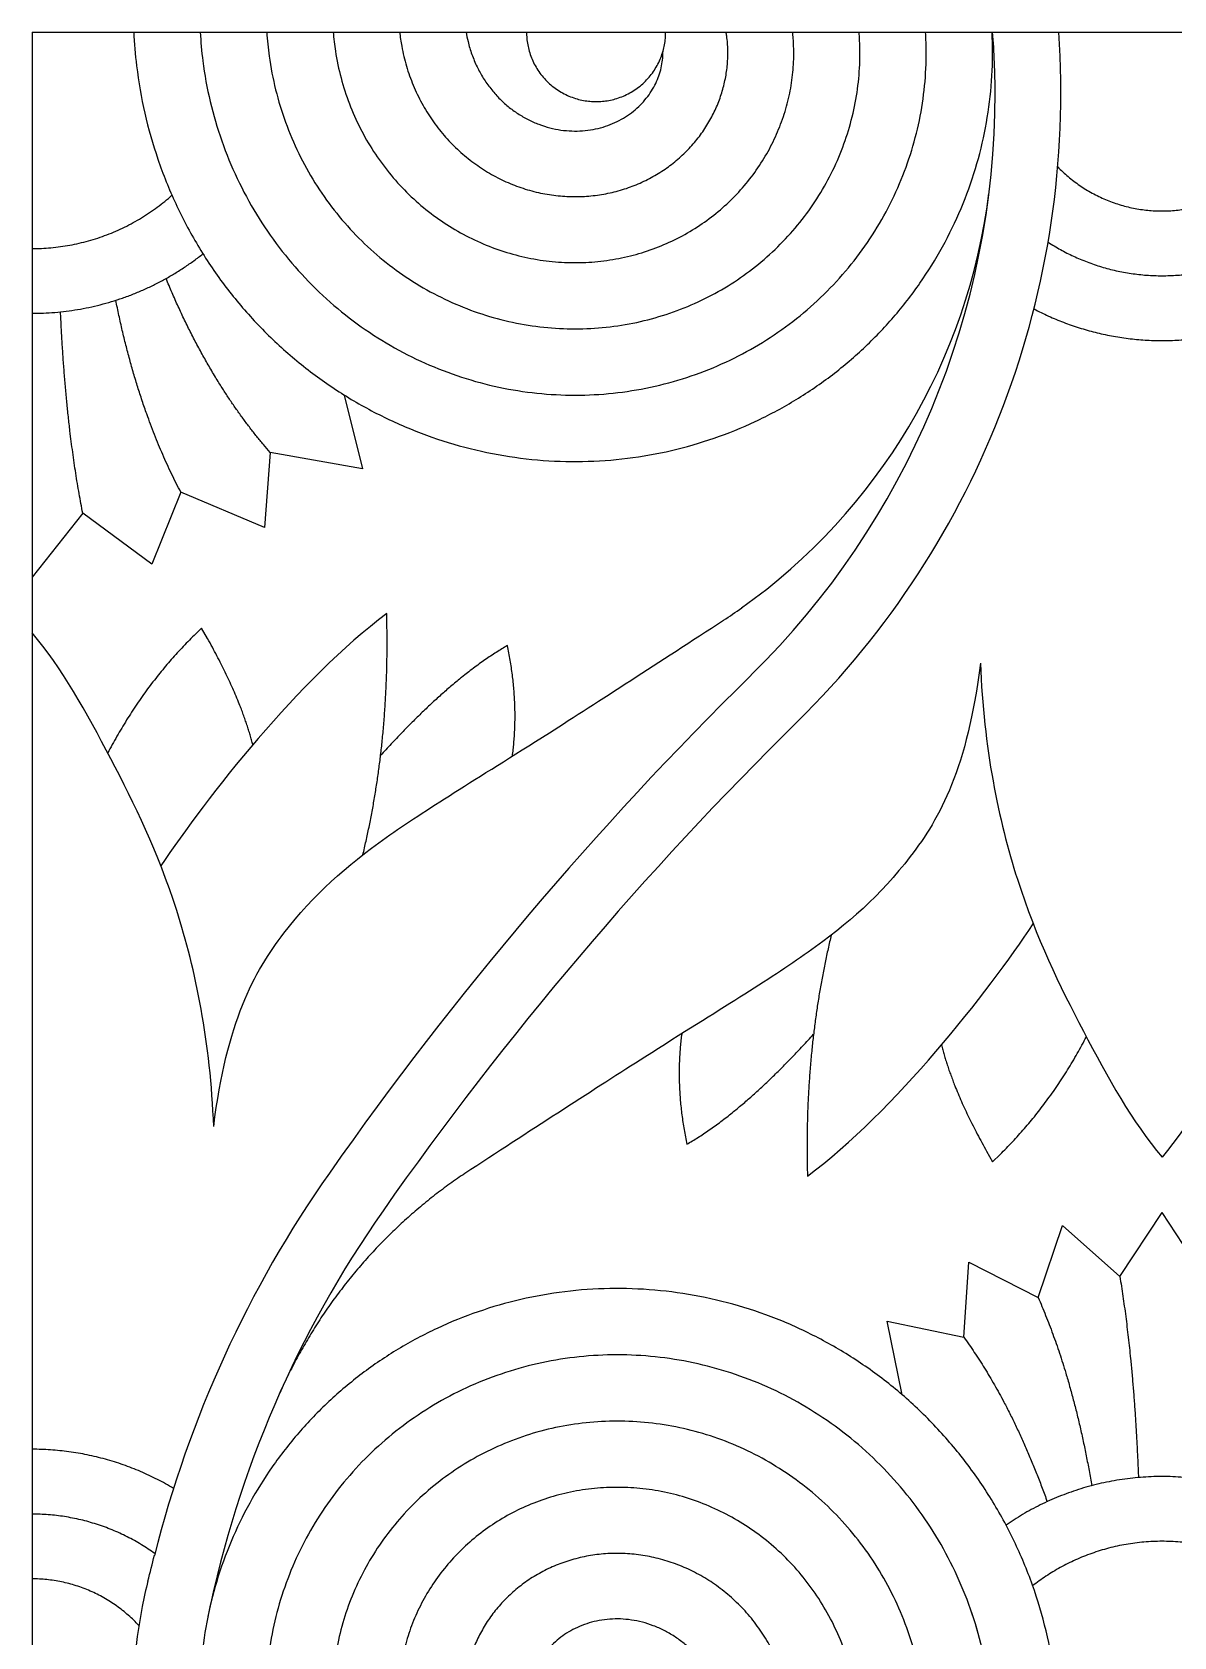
# Model space of a CAD drawing. Header units: millimetres. Extents: x -101 to 102, y -117 to 99.
# Drawn here: x -84.9 to -74.06, y -16.99 to -1.75 of the extents above; entities that cross this region are included whole.
import ezdxf

# ---------------------------------------------------------------- set-up
doc = ezdxf.new("R2010")
doc.units = ezdxf.units.MM
doc.header["$MEASUREMENT"] = 0
doc.layers.add('Layer 03', color=5, linetype='Continuous')

msp = doc.modelspace()

# ---------------------------------------------------------------- linework, layer by layer
at = {"layer": 'Layer 03'}
for p, q in [((-84.904, -1.749), (-84.904, -49.79)), ((-84.904, -1.749), (-41.994, -1.749)), ((-81.94, -5.197), (-81.769, -5.897)), ((-82.643, -5.743), (-82.699, -6.455)), ((-81.769, -5.897), (-82.643, -5.743)), ((-83.492, -6.12), (-83.767, -6.804)), ((-82.699, -6.455), (-83.492, -6.12)), ((-84.423, -6.32), (-84.904, -6.928)), ((-83.767, -6.804), (-84.423, -6.32)), ((-83.295, -7.41), (-83.366, -7.48)), ((-83.238, -7.51), (-83.295, -7.41)), ((-75.842, -12.38), (-75.786, -12.48)), ((-75.786, -12.48), (-75.714, -12.41)), ((-75.353, -13.77), (-75.123, -13.086)), ((-75.123, -13.086), (-74.577, -13.57)), ((-74.577, -13.57), (-74.177, -12.962)), ((-73.776, -13.57), (-74.177, -12.962)), ((-76.059, -14.147), (-76.012, -13.435)), ((-76.012, -13.435), (-75.353, -13.77)), ((-76.644, -14.693), (-76.787, -13.993)), ((-76.787, -13.993), (-76.059, -14.147))]:
    msp.add_line(p, q, dxfattribs=at)
for centre, radius, start, end in [((-83.516, -2.328), 8.378, 314.5363, 3.9635), ((-82.424, -2.328), 6.663, 0.0001, 4.9864), ((-83.516, -2.328), 7.755, 314.5363, 0.0001), ((-81.467, -2.582), 5.69, 305.4314, 352.9269), ((-81.017, -3.214), 4.915, 302.9948, 305.4314), ((-54.121, -32.203), 34.156, 134.5363, 144.9483), ((-54.121, -32.203), 33.533, 134.5363, 144.9483), ((-73.107, -18.883), 10.963, 144.9483, 165.9343), ((-73.107, -18.883), 10.34, 144.9483, 168.3794), ((-124.662, -5.966), 42.184, 345.5921, 345.9344)]:
    msp.add_arc(centre, radius, start, end, dxfattribs=at)
for points, knots in [([(-83.939, -1.749), (-83.934, -1.856), (-83.912, -2.116), (-83.842, -2.522), (-83.717, -2.96), (-83.548, -3.381), (-83.337, -3.781), (-83.087, -4.154), (-82.8, -4.497), (-82.48, -4.806), (-82.132, -5.079), (-81.758, -5.313), (-81.365, -5.505), (-80.955, -5.655), (-80.534, -5.76), (-80.106, -5.82), (-79.677, -5.835), (-79.251, -5.805), (-78.832, -5.73), (-78.426, -5.613), (-78.036, -5.455), (-77.667, -5.258), (-77.322, -5.025), (-77.006, -4.758), (-76.72, -4.461), (-76.469, -4.138), (-76.254, -3.791), (-76.078, -3.427), (-75.941, -3.047), (-75.846, -2.658), (-75.792, -2.263), (-75.782, -1.959), (-75.789, -1.788), (-75.791, -1.749)], [0.5216756, 0.5216756, 0.5216756, 0.5216756, 0.5333333, 0.55, 0.5666667, 0.5833333, 0.6, 0.6166667, 0.6333333, 0.65, 0.6666667, 0.6833333, 0.7, 0.7166667, 0.7333333, 0.75, 0.7666667, 0.7833333, 0.8, 0.8166667, 0.8333333, 0.85, 0.8666667, 0.8833333, 0.9, 0.9166667, 0.9333333, 0.95, 0.9666667, 0.9833333, 1, 1.0166667, 1.0216756, 1.0216756, 1.0216756, 1.0216756]), ([(-83.308, -1.749), (-83.303, -1.841), (-83.283, -2.063), (-83.22, -2.41), (-83.11, -2.784), (-82.963, -3.143), (-82.78, -3.482), (-82.564, -3.798), (-82.317, -4.089), (-82.043, -4.35), (-81.744, -4.58), (-81.425, -4.776), (-81.09, -4.936), (-80.741, -5.06), (-80.383, -5.146), (-80.021, -5.193), (-79.657, -5.203), (-79.297, -5.174), (-78.944, -5.108), (-78.602, -5.006), (-78.275, -4.87), (-77.966, -4.701), (-77.678, -4.502), (-77.414, -4.275), (-77.177, -4.024), (-76.968, -3.75), (-76.791, -3.458), (-76.647, -3.151), (-76.536, -2.833), (-76.459, -2.507), (-76.418, -2.177), (-76.413, -1.924), (-76.42, -1.782), (-76.422, -1.749)], [1.0216756, 1.0216756, 1.0216756, 1.0216756, 1.0333333, 1.05, 1.0666667, 1.0833333, 1.1, 1.1166667, 1.1333333, 1.15, 1.1666667, 1.1833333, 1.2, 1.2166667, 1.2333333, 1.25, 1.2666667, 1.2833333, 1.3, 1.3166667, 1.3333333, 1.35, 1.3666667, 1.3833333, 1.4, 1.4166667, 1.4333333, 1.45, 1.4666667, 1.4833333, 1.5, 1.5166667, 1.5216756, 1.5216756, 1.5216756, 1.5216756]), ([(-82.677, -1.749), (-82.672, -1.825), (-82.653, -2.01), (-82.598, -2.298), (-82.503, -2.608), (-82.378, -2.904), (-82.223, -3.183), (-82.041, -3.443), (-81.834, -3.681), (-81.605, -3.894), (-81.357, -4.08), (-81.092, -4.238), (-80.814, -4.367), (-80.527, -4.465), (-80.232, -4.532), (-79.935, -4.567), (-79.637, -4.571), (-79.344, -4.544), (-79.056, -4.486), (-78.779, -4.399), (-78.514, -4.285), (-78.264, -4.144), (-78.033, -3.979), (-77.822, -3.792), (-77.633, -3.586), (-77.468, -3.363), (-77.328, -3.125), (-77.216, -2.876), (-77.131, -2.619), (-77.073, -2.356), (-77.044, -2.091), (-77.043, -1.889), (-77.051, -1.775), (-77.053, -1.749)], [1.5216756, 1.5216756, 1.5216756, 1.5216756, 1.5333333, 1.55, 1.5666667, 1.5833333, 1.6, 1.6166667, 1.6333333, 1.65, 1.6666667, 1.6833333, 1.7, 1.7166667, 1.7333333, 1.75, 1.7666667, 1.7833333, 1.8, 1.8166667, 1.8333333, 1.85, 1.8666667, 1.8833333, 1.9, 1.9166667, 1.9333333, 1.95, 1.9666667, 1.9833333, 2, 2.0166667, 2.0216756, 2.0216756, 2.0216756, 2.0216756]), ([(-82.046, -1.749), (-82.041, -1.81), (-82.024, -1.957), (-81.976, -2.186), (-81.896, -2.431), (-81.793, -2.665), (-81.666, -2.885), (-81.518, -3.088), (-81.351, -3.273), (-81.168, -3.437), (-80.969, -3.581), (-80.759, -3.701), (-80.539, -3.798), (-80.312, -3.87), (-80.082, -3.918), (-79.849, -3.941), (-79.618, -3.939), (-79.39, -3.913), (-79.168, -3.864), (-78.955, -3.792), (-78.753, -3.7), (-78.563, -3.587), (-78.388, -3.456), (-78.23, -3.31), (-78.089, -3.148), (-77.967, -2.975), (-77.866, -2.792), (-77.785, -2.601), (-77.725, -2.405), (-77.687, -2.206), (-77.67, -2.006), (-77.674, -1.853), (-77.682, -1.768), (-77.684, -1.749)], [2.0216756, 2.0216756, 2.0216756, 2.0216756, 2.0333333, 2.05, 2.0666667, 2.0833333, 2.1, 2.1166667, 2.1333333, 2.15, 2.1666667, 2.1833333, 2.2, 2.2166667, 2.2333333, 2.25, 2.2666667, 2.2833333, 2.3, 2.3166667, 2.3333333, 2.35, 2.3666667, 2.3833333, 2.4, 2.4166667, 2.4333333, 2.45, 2.4666667, 2.4833333, 2.5, 2.5166667, 2.5216756, 2.5216756, 2.5216756, 2.5216756]), ([(-81.415, -1.749), (-81.41, -1.794), (-81.394, -1.904), (-81.353, -2.074), (-81.289, -2.255), (-81.207, -2.426), (-81.109, -2.586), (-80.995, -2.732), (-80.869, -2.865), (-80.73, -2.981), (-80.582, -3.081), (-80.426, -3.164), (-80.264, -3.229), (-80.098, -3.276), (-79.931, -3.304), (-79.763, -3.315), (-79.598, -3.307), (-79.436, -3.283), (-79.28, -3.242), (-79.131, -3.185), (-78.991, -3.114), (-78.862, -3.03), (-78.743, -2.934), (-78.638, -2.827), (-78.545, -2.711), (-78.467, -2.588), (-78.403, -2.459), (-78.354, -2.326), (-78.32, -2.191), (-78.301, -2.055), (-78.297, -1.92), (-78.304, -1.818), (-78.313, -1.762), (-78.315, -1.749)], [2.5216756, 2.5216756, 2.5216756, 2.5216756, 2.5333333, 2.55, 2.5666667, 2.5833333, 2.6, 2.6166667, 2.6333333, 2.65, 2.6666667, 2.6833333, 2.7, 2.7166667, 2.7333333, 2.75, 2.7666667, 2.7833333, 2.8, 2.8166667, 2.8333333, 2.85, 2.8666667, 2.8833333, 2.9, 2.9166667, 2.9333333, 2.95, 2.9666667, 2.9833333, 3, 3.0166667, 3.0216756, 3.0216756, 3.0216756, 3.0216756]), ([(-80.784, -1.749), (-80.779, -1.779), (-80.764, -1.851), (-80.731, -1.962), (-80.682, -2.079), (-80.622, -2.187), (-80.552, -2.287), (-80.473, -2.377), (-80.386, -2.457), (-80.293, -2.525), (-80.195, -2.582), (-80.093, -2.627), (-79.989, -2.66), (-79.884, -2.681), (-79.78, -2.69), (-79.677, -2.688), (-79.578, -2.676), (-79.482, -2.652), (-79.392, -2.62), (-79.308, -2.578), (-79.23, -2.529), (-79.16, -2.473), (-79.099, -2.411), (-79.046, -2.344), (-79.001, -2.273), (-78.966, -2.2), (-78.94, -2.126), (-78.923, -2.051), (-78.916, -1.987), (-78.915, -1.948), (-78.915, -1.934)], [3.0216756, 3.0216756, 3.0216756, 3.0216756, 3.0333333, 3.05, 3.0666667, 3.0833333, 3.1, 3.1166667, 3.1333333, 3.15, 3.1666667, 3.1833333, 3.2, 3.2166667, 3.2333333, 3.25, 3.2666667, 3.2833333, 3.3, 3.3166667, 3.3333333, 3.35, 3.3666667, 3.3833333, 3.4, 3.4166667, 3.4333333, 3.45, 3.4666667, 3.4765475, 3.4765475, 3.4765475, 3.4765475]), ([(-83.18, -12.146), (-83.056, -11.148), (-82.539, -10.21), (-81.615, -9.4), (-80.421, -8.688), (-78.95, -7.732), (-78.341, -7.336)], [0, 0, 0, 0, 13.04392, 26.08784, 39.13176, 47.567988, 47.567988, 47.567988, 47.567988]), ([(-75.901, -7.744), (-76.025, -8.742), (-76.542, -9.68), (-77.465, -10.49), (-78.66, -11.202), (-80.131, -12.158), (-80.74, -12.554)], [0, 0, 0, 0, 13.04392, 26.08784, 39.13176, 47.567988, 47.567988, 47.567988, 47.567988]), ([(-75.175, -17.548), (-75.178, -17.512), (-75.199, -17.325), (-75.257, -16.99), (-75.381, -16.551), (-75.55, -16.13), (-75.761, -15.731), (-76.012, -15.358), (-76.299, -15.015), (-76.618, -14.705), (-76.967, -14.432), (-77.34, -14.199), (-77.734, -14.006), (-78.144, -13.857), (-78.565, -13.752), (-78.992, -13.692), (-79.421, -13.677), (-79.848, -13.707), (-80.266, -13.781), (-80.673, -13.898), (-81.062, -14.056), (-81.432, -14.253), (-81.776, -14.487), (-82.093, -14.753), (-82.378, -15.05), (-82.63, -15.374), (-82.845, -15.72), (-83.021, -16.085), (-83.158, -16.464), (-83.253, -16.853), (-83.307, -17.248), (-83.319, -17.645), (-83.29, -18.038), (-83.22, -18.424), (-83.11, -18.798), (-82.963, -19.156), (-82.78, -19.496), (-82.564, -19.812), (-82.317, -20.102), (-82.043, -20.363), (-81.744, -20.593), (-81.425, -20.789), (-81.09, -20.95), (-80.741, -21.074), (-80.383, -21.159), (-80.021, -21.207), (-79.657, -21.216), (-79.297, -21.188), (-78.944, -21.122), (-78.602, -21.02), (-78.275, -20.884), (-77.966, -20.715), (-77.678, -20.516), (-77.414, -20.289), (-77.177, -20.037), (-76.968, -19.764), (-76.791, -19.472), (-76.647, -19.165), (-76.536, -18.847), (-76.459, -18.521), (-76.418, -18.191), (-76.411, -17.861), (-76.439, -17.534), (-76.501, -17.214), (-76.595, -16.904), (-76.721, -16.608), (-76.876, -16.328), (-77.058, -16.069), (-77.264, -15.831), (-77.493, -15.618), (-77.742, -15.431), (-78.006, -15.273), (-78.284, -15.144), (-78.572, -15.046), (-78.866, -14.98), (-79.164, -14.944), (-79.461, -14.941), (-79.755, -14.968), (-80.042, -15.025), (-80.32, -15.112), (-80.585, -15.227), (-80.834, -15.367), (-81.066, -15.532), (-81.277, -15.719), (-81.466, -15.925), (-81.631, -16.149), (-81.77, -16.386), (-81.883, -16.635), (-81.968, -16.892), (-82.025, -17.155), (-82.054, -17.42), (-82.056, -17.684), (-82.029, -17.945), (-81.976, -18.2), (-81.896, -18.445), (-81.793, -18.679), (-81.666, -18.898), (-81.518, -19.101), (-81.351, -19.286), (-81.168, -19.451), (-80.969, -19.594), (-80.759, -19.715), (-80.539, -19.812), (-80.312, -19.884), (-80.082, -19.932), (-79.849, -19.955), (-79.618, -19.953), (-79.39, -19.927), (-79.168, -19.878), (-78.955, -19.806), (-78.753, -19.713), (-78.563, -19.601), (-78.388, -19.47), (-78.23, -19.323), (-78.089, -19.162), (-77.967, -18.989), (-77.866, -18.806), (-77.785, -18.615), (-77.725, -18.419), (-77.687, -18.219), (-77.67, -18.019), (-77.675, -17.821), (-77.7, -17.626), (-77.745, -17.437), (-77.809, -17.256), (-77.891, -17.085), (-77.99, -16.926), (-78.103, -16.779), (-78.23, -16.647), (-78.369, -16.53), (-78.517, -16.43), (-78.673, -16.348), (-78.835, -16.283), (-79, -16.236), (-79.168, -16.207), (-79.336, -16.197), (-79.501, -16.204), (-79.663, -16.229), (-79.819, -16.27), (-79.967, -16.326), (-80.107, -16.397), (-80.237, -16.482), (-80.355, -16.578), (-80.461, -16.685), (-80.554, -16.801), (-80.632, -16.924), (-80.696, -17.053), (-80.745, -17.185), (-80.779, -17.321), (-80.798, -17.457), (-80.802, -17.592), (-80.792, -17.724), (-80.768, -17.853), (-80.731, -17.976), (-80.682, -18.092), (-80.622, -18.201), (-80.552, -18.301), (-80.473, -18.391), (-80.386, -18.47), (-80.293, -18.539), (-80.195, -18.595), (-80.093, -18.64), (-79.989, -18.673), (-79.884, -18.695), (-79.78, -18.704), (-79.677, -18.702), (-79.578, -18.689), (-79.482, -18.666), (-79.392, -18.633), (-79.308, -18.592), (-79.23, -18.543), (-79.16, -18.486), (-79.099, -18.424), (-79.046, -18.358), (-79.001, -18.287), (-78.966, -18.214), (-78.94, -18.139), (-78.923, -18.065), (-78.916, -18), (-78.915, -17.962), (-78.915, -17.947)], [0.52949, 0.52949, 0.52949, 0.52949, 0.533333, 0.55, 0.566667, 0.583333, 0.6, 0.616667, 0.633333, 0.65, 0.666667, 0.683333, 0.7, 0.716667, 0.733333, 0.75, 0.766667, 0.783333, 0.8, 0.816667, 0.833333, 0.85, 0.866667, 0.883333, 0.9, 0.916667, 0.933333, 0.95, 0.966667, 0.983333, 1, 1.016667, 1.033333, 1.05, 1.066667, 1.083333, 1.1, 1.116667, 1.133333, 1.15, 1.166667, 1.183333, 1.2, 1.216667, 1.233333, 1.25, 1.266667, 1.283333, 1.3, 1.316667, 1.333333, 1.35, 1.366667, 1.383333, 1.4, 1.416667, 1.433333, 1.45, 1.466667, 1.483333, 1.5, 1.516667, 1.533333, 1.55, 1.566667, 1.583333, 1.6, 1.616667, 1.633333, 1.65, 1.666667, 1.683333, 1.7, 1.716667, 1.733333, 1.75, 1.766667, 1.783333, 1.8, 1.816667, 1.833333, 1.85, 1.866667, 1.883333, 1.9, 1.916667, 1.933333, 1.95, 1.966667, 1.983333, 2, 2.016667, 2.033333, 2.05, 2.066667, 2.083333, 2.1, 2.116667, 2.133333, 2.15, 2.166667, 2.183333, 2.2, 2.216667, 2.233333, 2.25, 2.266667, 2.283333, 2.3, 2.316667, 2.333333, 2.35, 2.366667, 2.383333, 2.4, 2.416667, 2.433333, 2.45, 2.466667, 2.483333, 2.5, 2.516667, 2.533333, 2.55, 2.566667, 2.583333, 2.6, 2.616667, 2.633333, 2.65, 2.666667, 2.683333, 2.7, 2.716667, 2.733333, 2.75, 2.766667, 2.783333, 2.8, 2.816667, 2.833333, 2.85, 2.866667, 2.883333, 2.9, 2.916667, 2.933333, 2.95, 2.966667, 2.983333, 3, 3.016667, 3.033333, 3.05, 3.066667, 3.083333, 3.1, 3.116667, 3.133333, 3.15, 3.166667, 3.183333, 3.2, 3.216667, 3.233333, 3.25, 3.266667, 3.283333, 3.3, 3.316667, 3.333333, 3.35, 3.366667, 3.383333, 3.4, 3.416667, 3.433333, 3.45, 3.466667, 3.476548, 3.476548, 3.476548, 3.476548]), ([(-83.804, -16.462), (-83.825, -16.542), (-83.877, -16.774), (-83.933, -17.163), (-83.951, -17.625), (-83.92, -18.084), (-83.842, -18.535), (-83.717, -18.974), (-83.548, -19.395), (-83.337, -19.794), (-83.087, -20.167), (-82.8, -20.51), (-82.48, -20.82), (-82.132, -21.093), (-81.758, -21.326), (-81.365, -21.519), (-80.955, -21.668), (-80.534, -21.773), (-80.106, -21.833), (-79.677, -21.848), (-79.251, -21.818), (-78.832, -21.744), (-78.426, -21.627), (-78.036, -21.469), (-77.667, -21.272), (-77.322, -21.039), (-77.006, -20.772), (-76.72, -20.475), (-76.469, -20.151), (-76.254, -19.805), (-76.078, -19.44), (-75.941, -19.061), (-75.846, -18.672), (-75.792, -18.277), (-75.78, -17.881), (-75.809, -17.487), (-75.879, -17.102), (-75.988, -16.727), (-76.136, -16.369), (-76.318, -16.03), (-76.535, -15.713), (-76.782, -15.423), (-77.056, -15.162), (-77.354, -14.932), (-77.673, -14.736), (-78.009, -14.575), (-78.358, -14.452), (-78.716, -14.366), (-79.078, -14.318), (-79.441, -14.309), (-79.801, -14.337), (-80.154, -14.403), (-80.496, -14.505), (-80.824, -14.641), (-81.133, -14.81), (-81.421, -15.009), (-81.685, -15.236), (-81.922, -15.488), (-82.13, -15.761), (-82.307, -16.053), (-82.452, -16.36), (-82.563, -16.678), (-82.639, -17.004), (-82.681, -17.334), (-82.687, -17.665), (-82.659, -17.992), (-82.598, -18.312), (-82.503, -18.621), (-82.378, -18.917), (-82.223, -19.197), (-82.041, -19.457), (-81.834, -19.694), (-81.605, -19.907), (-81.357, -20.094), (-81.092, -20.252), (-80.814, -20.381), (-80.527, -20.479), (-80.232, -20.546), (-79.935, -20.581), (-79.637, -20.585), (-79.344, -20.557), (-79.056, -20.5), (-78.779, -20.413), (-78.514, -20.298), (-78.264, -20.158), (-78.033, -19.993), (-77.822, -19.806), (-77.633, -19.6), (-77.468, -19.376), (-77.328, -19.139), (-77.216, -18.89), (-77.131, -18.633), (-77.073, -18.37), (-77.044, -18.105), (-77.043, -17.841), (-77.07, -17.58), (-77.123, -17.325), (-77.202, -17.08), (-77.306, -16.846), (-77.433, -16.627), (-77.58, -16.424), (-77.747, -16.239), (-77.931, -16.074), (-78.129, -15.931), (-78.34, -15.81), (-78.559, -15.714), (-78.786, -15.641), (-79.017, -15.593), (-79.25, -15.571), (-79.481, -15.572), (-79.709, -15.598), (-79.931, -15.647), (-80.144, -15.719), (-80.346, -15.812), (-80.536, -15.924), (-80.711, -16.055), (-80.869, -16.202), (-81.01, -16.363), (-81.131, -16.536), (-81.233, -16.719), (-81.314, -16.91), (-81.373, -17.107), (-81.412, -17.306), (-81.428, -17.506), (-81.424, -17.704), (-81.399, -17.899), (-81.353, -18.088), (-81.289, -18.269), (-81.207, -18.44), (-81.109, -18.6), (-80.995, -18.746), (-80.869, -18.878), (-80.73, -18.995), (-80.582, -19.095), (-80.426, -19.178), (-80.264, -19.243), (-80.098, -19.289), (-79.931, -19.318), (-79.763, -19.328), (-79.598, -19.321), (-79.436, -19.297), (-79.28, -19.256), (-79.131, -19.199), (-78.991, -19.128), (-78.862, -19.044), (-78.743, -18.947), (-78.638, -18.84), (-78.545, -18.725), (-78.467, -18.601), (-78.403, -18.473), (-78.354, -18.34), (-78.32, -18.204), (-78.301, -18.069), (-78.297, -17.933), (-78.307, -17.801), (-78.331, -17.672), (-78.367, -17.549), (-78.416, -17.433), (-78.477, -17.324), (-78.547, -17.224), (-78.626, -17.134), (-78.713, -17.055), (-78.806, -16.987), (-78.904, -16.93), (-79.006, -16.885), (-79.11, -16.852), (-79.215, -16.831), (-79.319, -16.821), (-79.421, -16.823), (-79.521, -16.836), (-79.616, -16.859), (-79.707, -16.892), (-79.791, -16.933), (-79.868, -16.982), (-79.938, -17.039), (-80, -17.101), (-80.053, -17.168), (-80.097, -17.238), (-80.132, -17.311), (-80.159, -17.386), (-80.176, -17.461), (-80.183, -17.525), (-80.184, -17.563), (-80.184, -17.578)], [0.474473, 0.474473, 0.474473, 0.474473, 0.483333, 0.5, 0.516667, 0.533333, 0.55, 0.566667, 0.583333, 0.6, 0.616667, 0.633333, 0.65, 0.666667, 0.683333, 0.7, 0.716667, 0.733333, 0.75, 0.766667, 0.783333, 0.8, 0.816667, 0.833333, 0.85, 0.866667, 0.883333, 0.9, 0.916667, 0.933333, 0.95, 0.966667, 0.983333, 1, 1.016667, 1.033333, 1.05, 1.066667, 1.083333, 1.1, 1.116667, 1.133333, 1.15, 1.166667, 1.183333, 1.2, 1.216667, 1.233333, 1.25, 1.266667, 1.283333, 1.3, 1.316667, 1.333333, 1.35, 1.366667, 1.383333, 1.4, 1.416667, 1.433333, 1.45, 1.466667, 1.483333, 1.5, 1.516667, 1.533333, 1.55, 1.566667, 1.583333, 1.6, 1.616667, 1.633333, 1.65, 1.666667, 1.683333, 1.7, 1.716667, 1.733333, 1.75, 1.766667, 1.783333, 1.8, 1.816667, 1.833333, 1.85, 1.866667, 1.883333, 1.9, 1.916667, 1.933333, 1.95, 1.966667, 1.983333, 2, 2.016667, 2.033333, 2.05, 2.066667, 2.083333, 2.1, 2.116667, 2.133333, 2.15, 2.166667, 2.183333, 2.2, 2.216667, 2.233333, 2.25, 2.266667, 2.283333, 2.3, 2.316667, 2.333333, 2.35, 2.366667, 2.383333, 2.4, 2.416667, 2.433333, 2.45, 2.466667, 2.483333, 2.5, 2.516667, 2.533333, 2.55, 2.566667, 2.583333, 2.6, 2.616667, 2.633333, 2.65, 2.666667, 2.683333, 2.7, 2.716667, 2.733333, 2.75, 2.766667, 2.783333, 2.8, 2.816667, 2.833333, 2.85, 2.866667, 2.883333, 2.9, 2.916667, 2.933333, 2.95, 2.966667, 2.983333, 3, 3.016667, 3.033333, 3.05, 3.066667, 3.083333, 3.1, 3.116667, 3.133333, 3.15, 3.166667, 3.183333, 3.2, 3.216667, 3.233333, 3.25, 3.266667, 3.283333, 3.3, 3.316667, 3.333333, 3.35, 3.366667, 3.383333, 3.4, 3.416667, 3.433333, 3.45, 3.466667, 3.476548, 3.476548, 3.476548, 3.476548]), ([(-75.817, -17.476), (-75.834, -17.35), (-75.88, -17.097), (-75.988, -16.727), (-76.136, -16.369), (-76.318, -16.03), (-76.535, -15.713), (-76.782, -15.423), (-77.056, -15.162), (-77.354, -14.932), (-77.673, -14.736), (-78.009, -14.575), (-78.358, -14.452), (-78.716, -14.366), (-79.078, -14.318), (-79.441, -14.309), (-79.801, -14.337), (-80.154, -14.403), (-80.496, -14.505), (-80.824, -14.641), (-81.133, -14.81), (-81.421, -15.009), (-81.685, -15.236), (-81.922, -15.488), (-82.13, -15.761), (-82.307, -16.053), (-82.452, -16.36), (-82.563, -16.678), (-82.639, -17.004), (-82.681, -17.334), (-82.687, -17.665), (-82.659, -17.992), (-82.598, -18.312), (-82.503, -18.621), (-82.378, -18.917), (-82.223, -19.197), (-82.041, -19.457), (-81.834, -19.694), (-81.605, -19.907), (-81.357, -20.094), (-81.092, -20.252), (-80.814, -20.381), (-80.527, -20.479), (-80.232, -20.546), (-79.935, -20.581), (-79.637, -20.585), (-79.344, -20.557), (-79.056, -20.5), (-78.779, -20.413), (-78.514, -20.298), (-78.264, -20.158), (-78.033, -19.993), (-77.822, -19.806), (-77.633, -19.6), (-77.468, -19.376), (-77.328, -19.139), (-77.216, -18.89), (-77.131, -18.633), (-77.073, -18.37), (-77.044, -18.105), (-77.043, -17.841), (-77.07, -17.58), (-77.123, -17.325), (-77.202, -17.08), (-77.306, -16.846), (-77.433, -16.627), (-77.58, -16.424), (-77.747, -16.239), (-77.931, -16.074), (-78.129, -15.931), (-78.34, -15.81), (-78.559, -15.714), (-78.786, -15.641), (-79.017, -15.593), (-79.25, -15.571), (-79.481, -15.572), (-79.709, -15.598), (-79.931, -15.647), (-80.144, -15.719), (-80.346, -15.812), (-80.536, -15.924), (-80.711, -16.055), (-80.869, -16.202), (-81.01, -16.363), (-81.131, -16.536), (-81.233, -16.719), (-81.314, -16.91), (-81.373, -17.107), (-81.412, -17.306), (-81.428, -17.506), (-81.424, -17.704), (-81.399, -17.899), (-81.353, -18.088), (-81.289, -18.269), (-81.207, -18.44), (-81.109, -18.6), (-80.995, -18.746), (-80.869, -18.878), (-80.73, -18.995), (-80.582, -19.095), (-80.426, -19.178), (-80.264, -19.243), (-80.098, -19.289), (-79.931, -19.318), (-79.763, -19.328), (-79.598, -19.321), (-79.436, -19.297), (-79.28, -19.256), (-79.131, -19.199), (-78.991, -19.128), (-78.862, -19.044), (-78.743, -18.947), (-78.638, -18.84), (-78.545, -18.725), (-78.467, -18.601), (-78.403, -18.473), (-78.354, -18.34), (-78.32, -18.204), (-78.301, -18.069), (-78.297, -17.933), (-78.307, -17.801), (-78.331, -17.672), (-78.367, -17.549), (-78.416, -17.433), (-78.477, -17.324), (-78.547, -17.224), (-78.626, -17.134), (-78.713, -17.055), (-78.806, -16.987), (-78.904, -16.93), (-79.006, -16.885), (-79.11, -16.852), (-79.215, -16.831), (-79.319, -16.821), (-79.421, -16.823), (-79.521, -16.836), (-79.616, -16.859), (-79.707, -16.892), (-79.791, -16.933), (-79.868, -16.982), (-79.938, -17.039), (-80, -17.101), (-80.053, -17.168), (-80.097, -17.238), (-80.132, -17.311), (-80.159, -17.386), (-80.176, -17.461), (-80.183, -17.525), (-80.184, -17.563), (-80.184, -17.578)], [1.033892, 1.033892, 1.033892, 1.033892, 1.05, 1.066667, 1.083333, 1.1, 1.116667, 1.133333, 1.15, 1.166667, 1.183333, 1.2, 1.216667, 1.233333, 1.25, 1.266667, 1.283333, 1.3, 1.316667, 1.333333, 1.35, 1.366667, 1.383333, 1.4, 1.416667, 1.433333, 1.45, 1.466667, 1.483333, 1.5, 1.516667, 1.533333, 1.55, 1.566667, 1.583333, 1.6, 1.616667, 1.633333, 1.65, 1.666667, 1.683333, 1.7, 1.716667, 1.733333, 1.75, 1.766667, 1.783333, 1.8, 1.816667, 1.833333, 1.85, 1.866667, 1.883333, 1.9, 1.916667, 1.933333, 1.95, 1.966667, 1.983333, 2, 2.016667, 2.033333, 2.05, 2.066667, 2.083333, 2.1, 2.116667, 2.133333, 2.15, 2.166667, 2.183333, 2.2, 2.216667, 2.233333, 2.25, 2.266667, 2.283333, 2.3, 2.316667, 2.333333, 2.35, 2.366667, 2.383333, 2.4, 2.416667, 2.433333, 2.45, 2.466667, 2.483333, 2.5, 2.516667, 2.533333, 2.55, 2.566667, 2.583333, 2.6, 2.616667, 2.633333, 2.65, 2.666667, 2.683333, 2.7, 2.716667, 2.733333, 2.75, 2.766667, 2.783333, 2.8, 2.816667, 2.833333, 2.85, 2.866667, 2.883333, 2.9, 2.916667, 2.933333, 2.95, 2.966667, 2.983333, 3, 3.016667, 3.033333, 3.05, 3.066667, 3.083333, 3.1, 3.116667, 3.133333, 3.15, 3.166667, 3.183333, 3.2, 3.216667, 3.233333, 3.25, 3.266667, 3.283333, 3.3, 3.316667, 3.333333, 3.35, 3.366667, 3.383333, 3.4, 3.416667, 3.433333, 3.45, 3.466667, 3.476548, 3.476548, 3.476548, 3.476548])]:
    msp.add_open_spline(points, degree=3, knots=knots, dxfattribs=at)
for points, weights, knots in [([(-80.21, -1.749), (-80.21, -2.409), (-79.549, -2.409), (-78.889, -2.409), (-78.889, -1.749)], [1, 0.707106781187, 1, 0.707106781187, 1], [14.451012, 14.451012, 14.451012, 20.930461, 20.930461, 27.40991, 27.40991, 27.40991]), ([(-75.167, -3.029), (-74.76, -3.448), (-74.177, -3.448), (-73.593, -3.448), (-73.186, -3.029)], [1, 0.921072865795, 1, 0.921072865795, 1], [34.038158, 34.038158, 34.038158, 44.008489, 44.008489, 53.978819, 53.978819, 53.978819])]:
    msp.add_rational_spline(points, weights, degree=2, knots=knots, dxfattribs=at)
for points, weights in [([(-84.904, -3.805), (-84.144, -3.805), (-83.577, -3.299)], [1, 0.93456381674, 1]), ([(-75.258, -3.745), (-74.177, -4.442), (-73.095, -3.745)], [1, 0.840464051243, 1]), ([(-84.904, -4.42), (-83.995, -4.42), (-83.282, -3.855)], [1, 0.944386448681, 1]), ([(-75.392, -4.379), (-74.177, -5.018), (-72.961, -4.379)], [1, 0.885033814422, 1]), ([(-80.74, -12.554), (-81.961, -13.347), (-82.553, -14.677)], [1, 0.958807958271, 1]), ([(-83.562, -15.582), (-84.182, -15.211), (-84.904, -15.211)], [1, 0.963812303371, 1]), ([(-72.695, -15.931), (-74.177, -14.91), (-75.658, -15.931)], [1, 0.823526863461, 1]), ([(-83.738, -16.202), (-84.261, -15.827), (-84.904, -15.827)], [1, 0.951741736986, 1]), ([(-72.948, -16.508), (-74.177, -15.549), (-75.405, -16.508)], [1, 0.788262869372, 1]), ([(-83.891, -16.885), (-84.301, -16.442), (-84.904, -16.442)], [1, 0.916299842363, 1])]:
    msp.add_rational_spline(points, weights, degree=2, dxfattribs=at)
for points, degree in [([(-82.643, -5.743), (-83.222, -5.081), (-83.633, -4.09)], 2), ([(-84.423, -6.32), (-84.587, -5.484), (-84.634, -4.406)], 2), ([(-83.492, -6.12), (-83.898, -5.351), (-84.11, -4.296)], 2), ([(-81.538, -7.273), (-82.361, -7.886), (-83.253, -9.024), (-83.681, -9.67)], 3), ([(-81.764, -9.564), (-81.503, -8.481), (-81.538, -7.273)], 2), ([(-83.18, -12.146), (-83.21, -11.342), (-83.493, -9.972), (-84.148, -8.646), (-84.624, -7.782), (-84.904, -7.455)], 3), ([(-83.366, -7.48), (-83.856, -7.962), (-84.186, -8.598)], 2), ([(-82.809, -8.519), (-82.922, -8.075), (-83.238, -7.51)], 2), ([(-80.392, -7.577), (-80.932, -7.887), (-81.596, -8.621)], 2), ([(-80.344, -8.626), (-80.277, -8.117), (-80.392, -7.577)], 2), ([(-75.901, -7.744), (-75.871, -8.548), (-75.588, -9.918), (-74.933, -11.244), (-74.456, -12.108), (-74.177, -12.435)], 3), ([(-72.452, -7.744), (-72.482, -8.548), (-72.765, -9.918), (-73.42, -11.244), (-73.897, -12.108), (-74.177, -12.435)], 3), ([(-77.317, -10.326), (-77.578, -11.409), (-77.543, -12.617)], 2), ([(-77.543, -12.617), (-76.72, -12.004), (-75.827, -10.866), (-75.399, -10.22)], 3), ([(-78.737, -11.264), (-78.803, -11.773), (-78.688, -12.313)], 2), ([(-78.688, -12.313), (-78.149, -12.003), (-77.485, -11.269)], 2), ([(-76.271, -11.371), (-76.159, -11.815), (-75.842, -12.38)], 2), ([(-75.714, -12.41), (-75.224, -11.928), (-74.895, -11.292)], 2), ([(-74.577, -13.57), (-74.441, -14.405), (-74.401, -15.48)], 2), ([(-75.353, -13.77), (-75.02, -14.525), (-74.844, -15.557)], 2), ([(-76.059, -14.147), (-75.599, -14.779), (-75.267, -15.709)], 2)]:
    msp.add_open_spline(points, degree=degree, dxfattribs=at)

doc.saveas('drawing.dxf')
